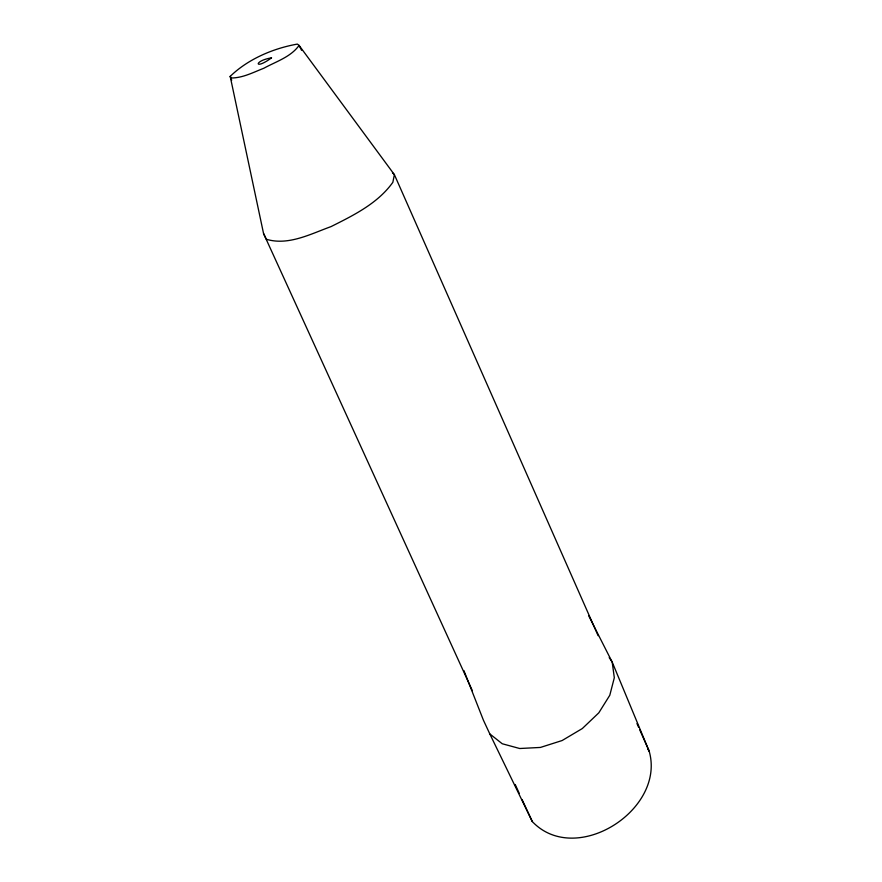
<?xml version="1.0" encoding="UTF-8"?>
<svg xmlns="http://www.w3.org/2000/svg" width="882" height="882" viewBox="0 0 882 882"><rect width="100%" height="100%" fill="white"/><g stroke="black" fill="none" stroke-linecap="round" stroke-linejoin="round"><path stroke-width="1.32" d="M463.91 670.585L483.402 720.153L489.797 733.901L502.244 743.758L519.707 748.509L540.412 747.44L562.11 740.538L582.318 728.543L598.801 712.843L609.793 695.259L614.313 677.74L612.196 662.084L588.713 615.823M489.797 733.901L532.287 821.561C575.77 867.37 665.965 809.775 649.174 751.188L612.196 662.084L609.197 657.586M392.457 172.817L394.386 174.647L598.128 635.679M647.763 748.972L649.174 751.188L639.748 729.844M301.567 50.307L299.075 45.401L297.344 44.1C273.111 48.389 247.908 59.149 230.191 76.381L263.553 233.521L472.432 690.849M263.553 233.521L266.32 239.254C288.304 245.935 310.729 233.917 331.059 226.597C353.638 215.263 377.816 203.422 392.854 182.309L394.386 174.647L299.075 45.401C290.873 56.988 275.879 61.63 263.828 68.256C253.366 72.302 242.815 77.991 231.349 77.98L230.191 76.381L231.712 80.218M532.287 821.561L522.056 799.489M515.209 784.506L519.211 793.249M636.969 723.571L638.634 727.33M271.513 57.87C254.126 70.681 253.542 60.671 271.513 57.87"/></g></svg>
